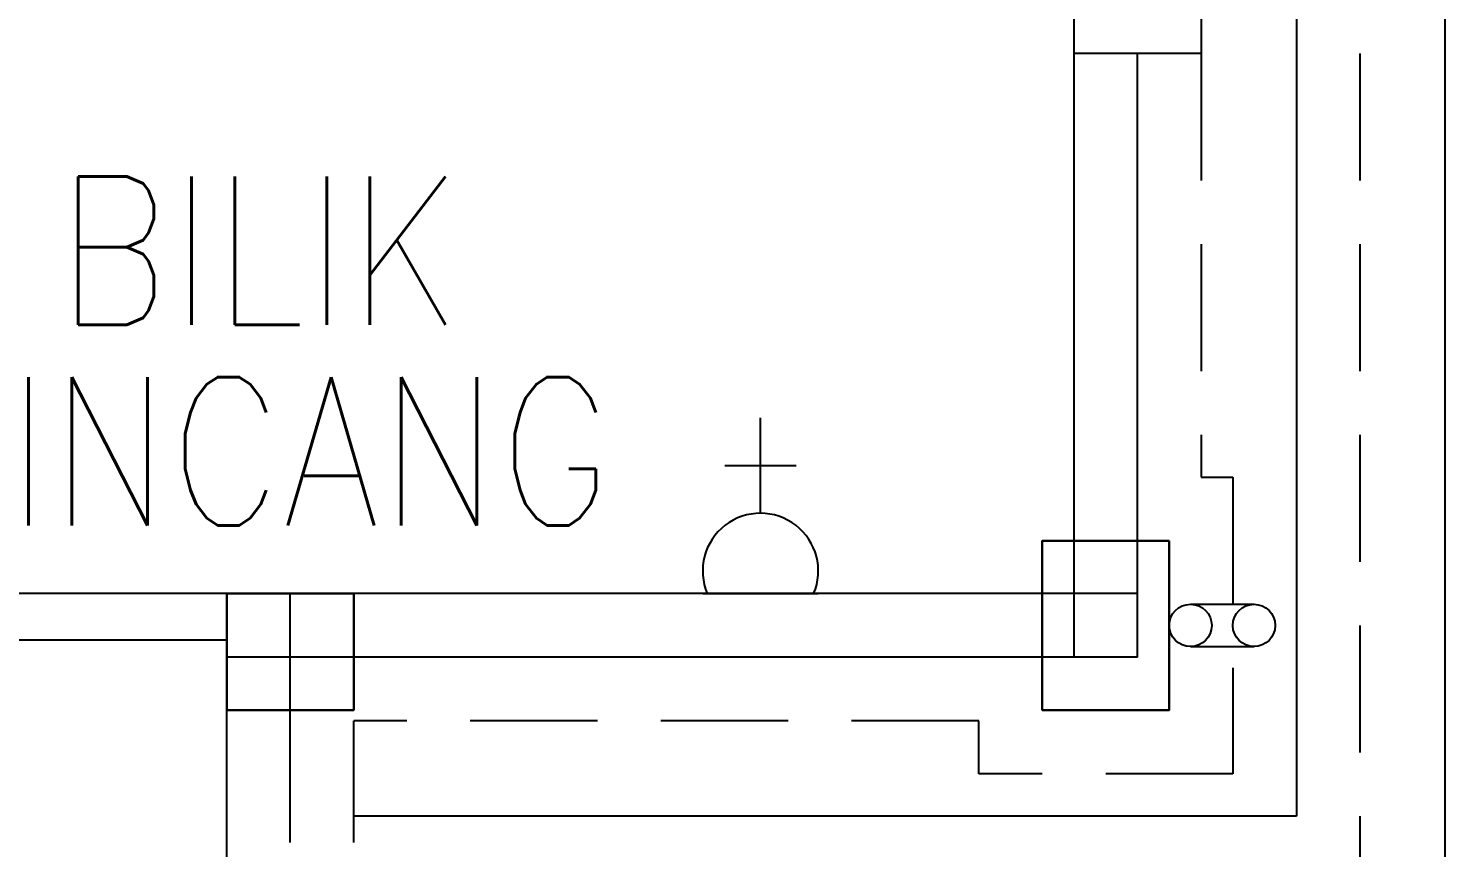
# Model space of a CAD drawing. Header units: inches. Extents: x 16928 to 514628, y -1471 to 241387.
# Drawn here: x 316399 to 319742, y 39206 to 41140 of the extents above; entities that cross this region are included whole.
import ezdxf
from ezdxf.enums import TextEntityAlignment as Align

# ---------------------------------------------------------------- set-up
doc = ezdxf.new("R2010")
doc.units = ezdxf.units.IN
doc.header["$MEASUREMENT"] = 0
doc.linetypes.add('HIDDEN', pattern=[0.375, 0.25, -0.125])
doc.layers.add('COLUMN', color=8, linetype='Continuous', lineweight=30)
doc.layers.add('t3', color=8, linetype='Continuous', lineweight=25)
for name, color, linetype in [('DOWNPIPE', 8, 'Continuous'), ('ELECT', 6, 'Continuous'), ('LW', 2, 'Continuous'), ('partition', 8, 'Continuous'), ('WALL', 1, 'Continuous'), ('WIN', 9, 'Continuous')]:
    doc.layers.add(name, color=color, linetype=linetype)
doc.styles.add('LAILA', font='romans.shx', dxfattribs={"width": 0.85})

msp = doc.modelspace()

# ---------------------------------------------------------------- linework, layer by layer
at = {"layer": 'COLUMN'}
for points in [[(319092.5, 39930.5), (318792.5, 39930.5), (318792.5, 39530.5), (319092.5, 39530.5)], [(316867.5, 39805.5), (317167.5, 39805.5), (317167.5, 39530.5), (316867.5, 39530.5)]]:
    msp.add_lwpolyline(points, close=True, dxfattribs=at)
at = {"layer": 'DOWNPIPE'}
for p, q in [((319142.5, 39780.5), (319292.5, 39780.5)), ((319142.5, 39680.5), (319292.5, 39680.5))]:
    msp.add_line(p, q, dxfattribs=at)
for centre in [(319142.5, 39730.5), (319292.5, 39730.5)]:
    msp.add_circle(centre, 50, dxfattribs=at)
at = {"layer": 'ELECT', "color": 6}
for p, q in [((318127.4, 39995.3), (318127.4, 40220.3)), ((318043, 40107.8), (318211.7, 40107.8)), ((317991, 39805.5), (318263.8, 39805.5))]:
    msp.add_line(p, q, dxfattribs=at)
msp.add_arc((318127.4, 39858.9), 136.4, 336.9763, 203.0237, dxfattribs=at)
at = {"layer": 'LW'}
for p, q in [((319742.5, 52530.5), (319742.5, 38930.5)), ((319392.5, 52180.5), (319392.5, 39280.5)), ((317167.5, 39218), (317167.5, 39505.5)), ((319392.5, 39280.5), (317167.5, 39280.5))]:
    msp.add_line(p, q, dxfattribs=at)
at = {"layer": 'LW', "linetype": 'HIDDEN', "ltscale": 1200}
msp.add_line((319542.5, 52330.5), (319542.5, 39130.5), dxfattribs=at)
msp.add_lwpolyline([(319167.5, 41080.5), (319167.5, 40080.5), (319242.5, 40080.5), (319242.5, 39380.5), (318642.5, 39380.5), (318642.5, 39505.5), (317167.5, 39505.5)], dxfattribs=at)
at = {"layer": 'partition'}
for p, q in [((316867.5, 39805.5), (312867.5, 39805.5)), ((316867.5, 39695.5), (312867.5, 39695.5))]:
    msp.add_line(p, q, dxfattribs=at)
at = {"layer": 'WALL'}
for p, q in [((318867.5, 39655.5), (318867.5, 41230.5)), ((319017.5, 39655.5), (319017.5, 41080.5)), ((316867.5, 39068), (316867.5, 39805.5)), ((319017.5, 39805.5), (316867.5, 39805.5)), ((317017.5, 39218), (317017.5, 39805.5)), ((319017.5, 39655.5), (316867.5, 39655.5))]:
    msp.add_line(p, q, dxfattribs=at)
msp.add_lwpolyline([(318867.5, 41080.5), (318867.5, 41230.5), (319167.5, 41230.5), (319167.5, 41080.5)], close=True, dxfattribs=at)
at = {"layer": 'WIN'}
msp.add_line((317167.5, 39530.5), (317167.5, 39805.5), dxfattribs=at)

# ---------------------------------------------------------------- texts
at = {"layer": 't3', "style": 'LAILA', "width": 0.85}
for s, p in [('BILIK', (316465.9, 40790.3)), ('BINCANG', (316081.1, 40316.7))]:
    msp.add_text(s, height=350, dxfattribs=at).set_placement(p, align=Align.TOP_LEFT)

doc.saveas('drawing.dxf')
